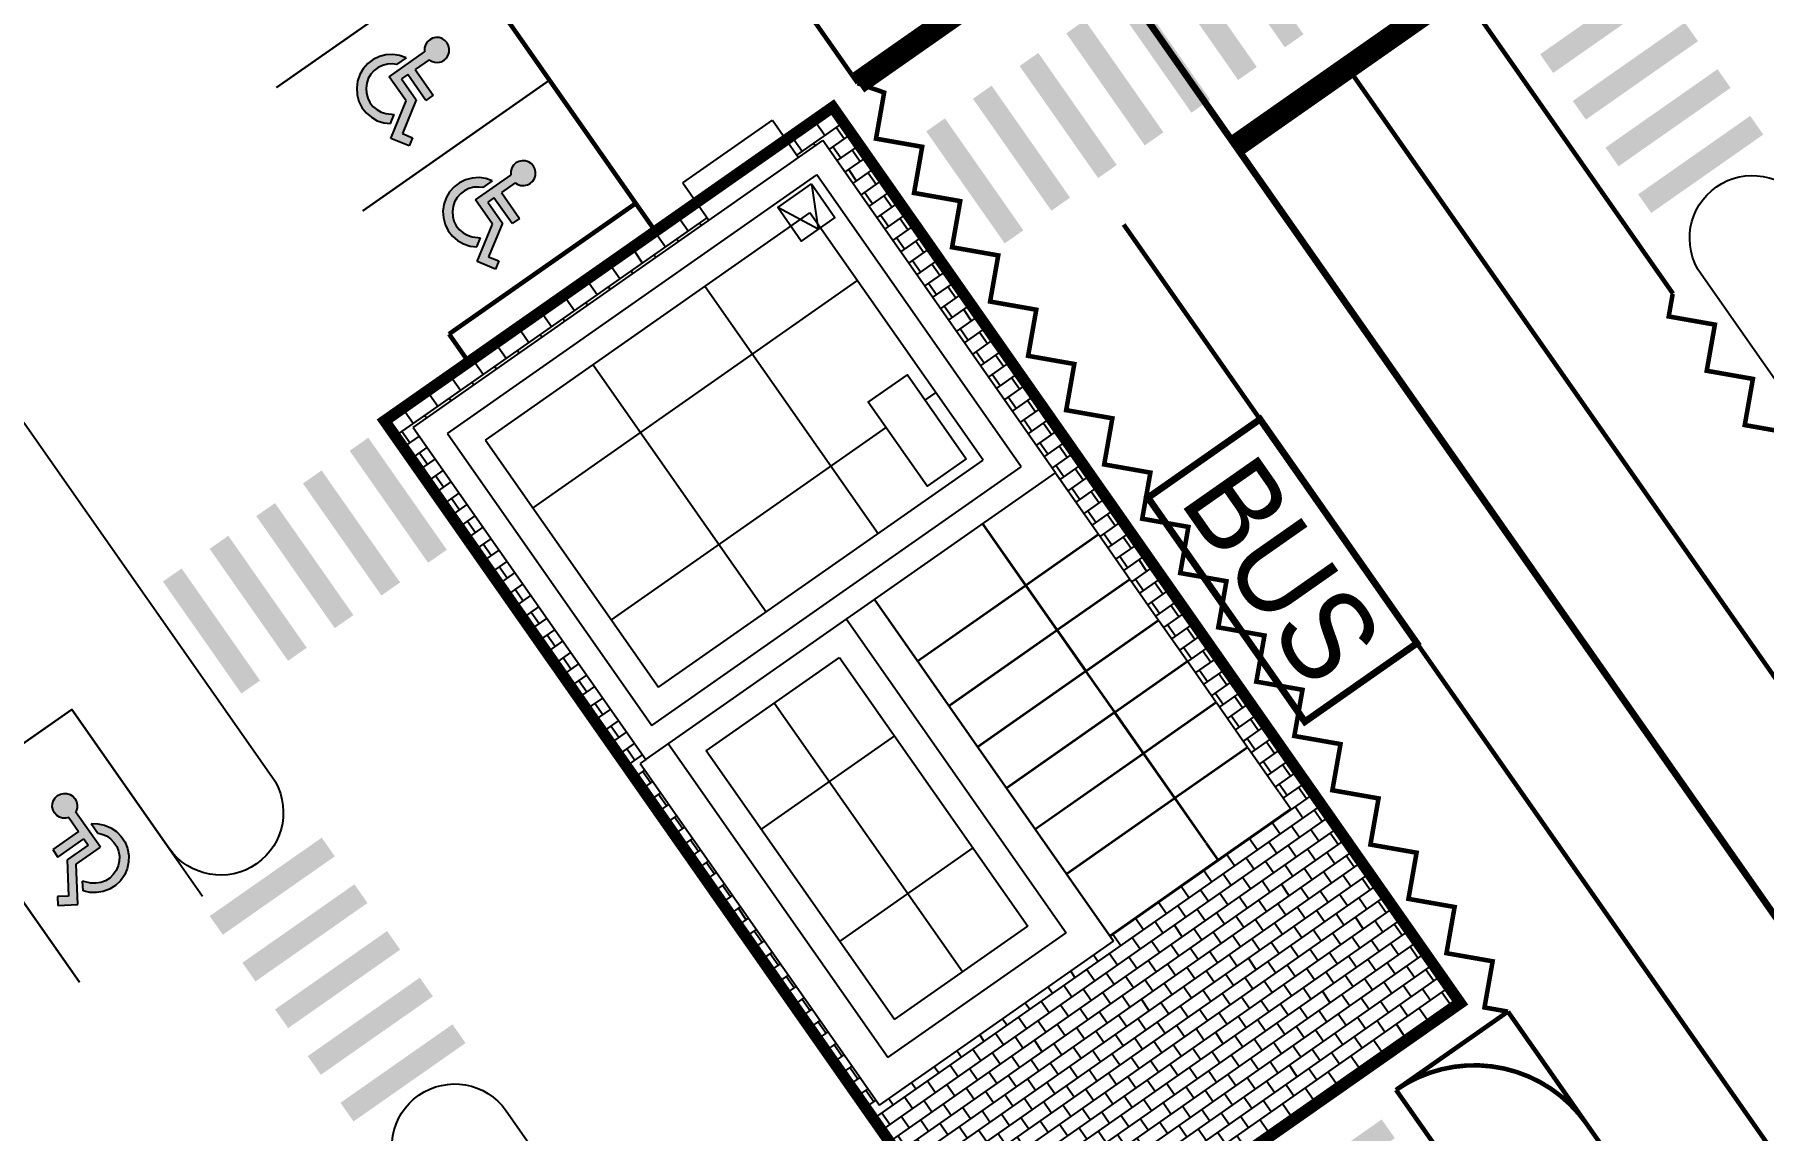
# Model space of a CAD drawing. Header units: millimetres. Extents: x 152904052 to 153933663, y 538271515 to 539240469.
# Drawn here: x 153229752 to 153267674, y 538785702 to 538809745 of the extents above; entities that cross this region are included whole.
import ezdxf
from ezdxf.enums import TextEntityAlignment as Align

# ---------------------------------------------------------------- set-up
doc = ezdxf.new("R2010")
doc.units = ezdxf.units.MM
doc.layers.add('SCHM', color=9, linetype='Continuous')
doc.styles.add('IIAC FONT', font='Gulim.ttf')

msp = doc.modelspace()

# ---------------------------------------------------------------- hatches: boundary and pattern name
at = {"layer": 'SCHM'}
for points in [[(153238669.6, 538809149.6), (153238733.1, 538809182.6), (153238785.9, 538809230.9), (153238824.3, 538809291.3), (153238845.9, 538809359.6), (153238849, 538809431.1), (153238833.5, 538809500.9), (153238800.4, 538809564.4), (153238752.1, 538809617.2), (153238691.7, 538809655.6), (153238623.5, 538809677.1), (153238552, 538809680.3), (153238482.1, 538809664.8), (153238418.6, 538809631.7), (153238365.9, 538809583.4), (153238327.4, 538809523), (153238305.9, 538809454.8), (153238302.8, 538809383.3), (153238307.1, 538809363.7), (153237530.7, 538808820.1), (153237903.1, 538808288.2), (153237564.8, 538807468.3), (153237969.2, 538807301.4), (153238043.6, 538807481.5), (153237819.2, 538807574.1), (153238123.9, 538808312.5), (153237802, 538808772.2), (153237935.8, 538808865.9), (153238332.3, 538808299.6), (153238497, 538808415), (153238100.5, 538808981.2), (153238404.5, 538809194.1), (153238460, 538809158.7), (153238528.3, 538809137.2), (153238599.8, 538809134.1)], [(153237600.8, 538809103.2), (153237690.3, 538809090.3), (153237899.9, 538809237), (153237758.6, 538809287.3), (153237610.1, 538809308.8), (153237460.2, 538809300.7), (153237314.9, 538809263.2), (153237179.8, 538809197.9), (153237060.2, 538809107.4), (153236960.7, 538808995), (153236885.3, 538808865.3), (153236836.9, 538808723.3), (153236817.3, 538808574.5), (153236827.4, 538808424.8), (153236866.7, 538808280), (153236933.7, 538808145.8), (153237025.9, 538808027.3), (153237139.5, 538807929.3), (153237270.2, 538807855.6), (153237412.8, 538807809), (153237561.8, 538807791.4), (153237643, 538807988), (153237457.1, 538808010), (153237353.1, 538808044), (153237257.9, 538808097.7), (153237175, 538808169.2), (153237107.9, 538808255.5), (153237059, 538808353.3), (153237030.4, 538808458.9), (153237023, 538808568), (153237037.3, 538808676.4), (153237072.6, 538808779.9), (153237127.6, 538808874.5), (153237200.1, 538808956.4), (153237287.3, 538809022.4), (153237385.7, 538809070), (153237491.6, 538809097.3)], [(153240562.4, 538806446.4), (153240625.9, 538806479.4), (153240678.7, 538806527.7), (153240717.1, 538806588.1), (153240738.7, 538806656.4), (153240741.8, 538806727.9), (153240726.3, 538806797.7), (153240693.2, 538806861.2), (153240644.9, 538806914), (153240584.5, 538806952.4), (153240516.3, 538806973.9), (153240444.8, 538806977.1), (153240374.9, 538806961.6), (153240311.4, 538806928.5), (153240258.7, 538806880.2), (153240220.2, 538806819.8), (153240198.7, 538806751.6), (153240195.6, 538806680.1), (153240199.9, 538806660.5), (153239423.5, 538806116.9), (153239795.9, 538805585), (153239457.6, 538804765.1), (153239862, 538804598.2), (153239936.4, 538804778.3), (153239712, 538804870.9), (153240016.7, 538805609.3), (153239694.8, 538806069), (153239828.6, 538806162.7), (153240225.1, 538805596.4), (153240389.8, 538805711.8), (153239993.3, 538806278), (153240297.3, 538806490.9), (153240352.8, 538806455.5), (153240421.1, 538806434), (153240492.6, 538806430.9)], [(153239493.6, 538806400), (153239583.1, 538806387.1), (153239792.7, 538806533.8), (153239651.4, 538806584.1), (153239502.9, 538806605.6), (153239353, 538806597.5), (153239207.7, 538806560), (153239072.6, 538806494.7), (153238953, 538806404.2), (153238853.5, 538806291.8), (153238778.1, 538806162.1), (153238729.7, 538806020.1), (153238710.1, 538805871.3), (153238720.2, 538805721.6), (153238759.5, 538805576.8), (153238826.5, 538805442.6), (153238918.7, 538805324.1), (153239032.3, 538805226.1), (153239163, 538805152.4), (153239305.6, 538805105.8), (153239454.6, 538805088.2), (153239535.8, 538805284.8), (153239349.9, 538805306.8), (153239245.9, 538805340.8), (153239150.7, 538805394.5), (153239067.8, 538805466), (153239000.7, 538805552.3), (153238951.8, 538805650.1), (153238923.2, 538805755.7), (153238915.8, 538805864.8), (153238930.1, 538805973.2), (153238965.4, 538806076.7), (153239020.4, 538806171.3), (153239092.9, 538806253.2), (153239180.1, 538806319.2), (153239278.5, 538806366.8), (153239384.4, 538806394.1)], [(153230237.8, 538792614.1), (153230189.5, 538792666.8), (153230156.4, 538792730.3), (153230140.9, 538792800.2), (153230144, 538792871.7), (153230165.6, 538792939.9), (153230204, 538793000.3), (153230256.8, 538793048.6), (153230320.3, 538793081.7), (153230390.1, 538793097.2), (153230461.6, 538793094), (153230529.9, 538793072.5), (153230590.2, 538793034.1), (153230638.6, 538792981.3), (153230671.6, 538792917.8), (153230687.1, 538792848), (153230684, 538792776.5), (153230662.5, 538792708.2), (153230651.7, 538792691.3), (153231195.4, 538791914.9), (153230663.5, 538791542.5), (153230701, 538790656.3), (153230263.9, 538790637.8), (153230255.6, 538790832.4), (153230498.1, 538790842.7), (153230464.3, 538791640.8), (153230924.1, 538791962.8), (153230830.4, 538792096.5), (153230264.1, 538791700), (153230148.8, 538791864.7), (153230715.1, 538792261.2), (153230502.2, 538792565.2), (153230437.9, 538792551), (153230366.4, 538792554.1), (153230298.2, 538792575.6)], [(153231226.3, 538792205), (153231137.8, 538792223.4), (153230991, 538792433), (153231141.1, 538792431.9), (153231288, 538792401.3), (153231426, 538792342.4), (153231549.7, 538792257.5), (153231654.3, 538792150), (153231735.7, 538792024), (153231790.8, 538791884.4), (153231817.3, 538791736.7), (153231814.3, 538791586.7), (153231781.8, 538791440.2), (153231721.1, 538791302.9), (153231634.6, 538791180.3), (153231525.7, 538791077.1), (153231398.6, 538790997.3), (153231258.3, 538790944.1), (153231110.3, 538790919.5), (153230960.4, 538790924.5), (153230814.3, 538790958.9), (153230805.3, 538791171.4), (153230987.5, 538791128.5), (153231096.8, 538791124.9), (153231204.7, 538791142.8), (153231306.9, 538791181.6), (153231399.6, 538791239.8), (153231479, 538791315), (153231542, 538791404.4), (153231586.2, 538791504.4), (153231609.9, 538791611.2), (153231612.1, 538791720.5), (153231592.8, 538791828.2), (153231552.7, 538791929.9), (153231493.3, 538792021.8), (153231417.1, 538792100.2), (153231326.9, 538792162)]]:
    msp.add_hatch(color=256, dxfattribs=at).paths.add_polyline_path(points)
h = msp.add_hatch(dxfattribs=at)
h.set_pattern_fill('AR-B816', color=256, scale=1.5, angle=35, style=0)
h.set_pattern_definition([(35, (153047340.56, 538682551.4), (-174.8261, 249.67754), []), (125, (153047340.56, 538682551.4), (-424.50364, 74.85145), [304.8, -304.8])])
h.paths.add_polyline_path([(153248284.9, 538786255.7), (153247955.1, 538786726.8), (153247725.4, 538786565.9), (153251195.5, 538781610), (153261025.3, 538788492.9), (153257555.2, 538793448.8), (153257064.1, 538793104.9), (153257307.9, 538792756.8), (153255752.7, 538791667.9), (153253335, 538789974.9), (153253421, 538789852.1)])
h.paths.add_polyline_path([(153243036.7, 538793751), (153243159.6, 538793837), (153242944.5, 538794144.2), (153242591.9, 538793897.3), (153247725.4, 538786565.9), (153247955.1, 538786726.8)])
h.paths.add_polyline_path([(153238269.9, 538800820.3), (153237917.3, 538800573.3), (153242591.9, 538793897.3), (153242944.5, 538794144.2)])
h.paths.add_polyline_path([(153247259.5, 538808152.6), (153246236, 538807435.9), (153246508.4, 538807046.8), (153247040.9, 538807419.6), (153247256, 538807112.4), (153247747, 538807456.3)])
h.paths.add_polyline_path([(153244270, 538806059.3), (153238126.4, 538801757.5), (153238398.8, 538801368.4), (153244542.4, 538805670.2)])
h.paths.add_polyline_path([(153252421.7, 538800780.2), (153251930.6, 538800436.3), (153252145.7, 538800129.2), (153253089.2, 538798781.7), (153253777.5, 538797798.7), (153254408.4, 538796897.6), (153255039.4, 538795996.5), (153255670.3, 538795095.5), (153256358.6, 538794112.5), (153257064.1, 538793104.9), (153257555.2, 538793448.8)])
h.paths.add_polyline_path([(153247747, 538807456.3), (153247256, 538807112.4), (153251930.6, 538800436.3), (153252421.7, 538800780.2)])
h = msp.add_hatch(dxfattribs=at)
h.set_pattern_fill('AR-B816', color=256, scale=1.5, angle=35, style=0)
h.set_pattern_definition([(35, (153047302.46, 538682524.7), (-174.8261, 249.67754), []), (125, (153047302.46, 538682524.7), (-424.50364, 74.85145), [304.8, -304.8])])
h.paths.add_polyline_path([(153237429.7, 538801269.7), (153237917.3, 538800573.3), (153238269.9, 538800820.3), (153238054.8, 538801127.5), (153238398.8, 538801368.4), (153238126.4, 538801757.5)])

# ---------------------------------------------------------------- linework, layer by layer
for p, q in [((153238327.4, 538809523), (153238305.9, 538809454.8)), ((153238365.9, 538809583.4), (153238327.4, 538809523)), ((153238418.6, 538809631.7), (153238365.9, 538809583.4)), ((153238482.1, 538809664.8), (153238418.6, 538809631.7)), ((153238552, 538809680.3), (153238482.1, 538809664.8)), ((153238623.5, 538809677.1), (153238552, 538809680.3)), ((153238691.7, 538809655.6), (153238623.5, 538809677.1)), ((153238752.1, 538809617.2), (153238691.7, 538809655.6)), ((153238800.4, 538809564.4), (153238752.1, 538809617.2)), ((153238833.5, 538809500.9), (153238800.4, 538809564.4)), ((153238849, 538809431.1), (153238833.5, 538809500.9)), ((153237060.2, 538809107.4), (153236960.7, 538808995)), ((153237179.8, 538809197.9), (153237060.2, 538809107.4)), ((153237314.9, 538809263.2), (153237179.8, 538809197.9)), ((153237460.2, 538809300.7), (153237314.9, 538809263.2)), ((153237491.6, 538809097.3), (153237385.7, 538809070)), ((153237610.1, 538809308.8), (153237460.2, 538809300.7)), ((153237600.8, 538809103.2), (153237491.6, 538809097.3)), ((153237530.7, 538808820.1), (153238307.1, 538809363.7)), ((153237690.3, 538809090.3), (153237600.8, 538809103.2)), ((153237758.6, 538809287.3), (153237610.1, 538809308.8)), ((153237899.9, 538809237), (153237690.3, 538809090.3)), ((153237899.9, 538809237), (153237758.6, 538809287.3)), ((153238404.5, 538809194.1), (153238100.5, 538808981.2)), ((153238305.9, 538809454.8), (153238302.8, 538809383.3)), ((153238302.8, 538809383.3), (153238307.1, 538809363.7)), ((153238404.5, 538809194.1), (153238460, 538809158.7)), ((153238460, 538809158.7), (153238528.3, 538809137.2)), ((153238528.3, 538809137.2), (153238599.8, 538809134.1)), ((153238599.8, 538809134.1), (153238669.6, 538809149.6)), ((153238669.6, 538809149.6), (153238733.1, 538809182.6)), ((153238733.1, 538809182.6), (153238785.9, 538809230.9)), ((153238785.9, 538809230.9), (153238824.3, 538809291.3)), ((153238824.3, 538809291.3), (153238845.9, 538809359.6)), ((153238845.9, 538809359.6), (153238849, 538809431.1)), ((153236836.9, 538808723.3), (153236817.3, 538808574.5)), ((153236885.3, 538808865.3), (153236836.9, 538808723.3)), ((153236960.7, 538808995), (153236885.3, 538808865.3)), ((153237072.6, 538808779.9), (153237037.3, 538808676.4)), ((153237127.6, 538808874.5), (153237072.6, 538808779.9)), ((153237200.1, 538808956.4), (153237127.6, 538808874.5)), ((153237287.3, 538809022.4), (153237200.1, 538808956.4)), ((153237385.7, 538809070), (153237287.3, 538809022.4)), ((153237903.1, 538808288.2), (153237530.7, 538808820.1)), ((153237935.8, 538808865.9), (153237802, 538808772.2)), ((153237802, 538808772.2), (153238123.9, 538808312.5)), ((153238332.3, 538808299.6), (153237935.8, 538808865.9)), ((153238100.5, 538808981.2), (153238497, 538808415)), ((153236817.3, 538808574.5), (153236827.4, 538808424.8)), ((153236827.4, 538808424.8), (153236866.7, 538808280)), ((153237037.3, 538808676.4), (153237023, 538808568)), ((153237023, 538808568), (153237030.4, 538808458.9)), ((153237030.4, 538808458.9), (153237059, 538808353.3)), ((153237059, 538808353.3), (153237107.9, 538808255.5)), ((153238497, 538808415), (153238332.3, 538808299.6)), ((153236866.7, 538808280), (153236933.7, 538808145.8)), ((153236933.7, 538808145.8), (153237025.9, 538808027.3)), ((153237025.9, 538808027.3), (153237139.5, 538807929.3)), ((153237107.9, 538808255.5), (153237175, 538808169.2)), ((153237175, 538808169.2), (153237257.9, 538808097.7)), ((153237257.9, 538808097.7), (153237353.1, 538808044)), ((153237353.1, 538808044), (153237457.1, 538808010)), ((153237457.1, 538808010), (153237643, 538807988)), ((153237561.8, 538807791.4), (153237643, 538807988)), ((153237564.8, 538807468.3), (153237903.1, 538808288.2)), ((153238123.9, 538808312.5), (153237819.2, 538807574.1)), ((153237139.5, 538807929.3), (153237270.2, 538807855.6)), ((153237270.2, 538807855.6), (153237412.8, 538807809)), ((153237412.8, 538807809), (153237561.8, 538807791.4)), ((153243968.9, 538806489.4), (153245934.8, 538807865.9)), ((153245934.8, 538807865.9), (153246508.4, 538807046.8)), ((153237969.2, 538807301.4), (153237564.8, 538807468.3)), ((153237819.2, 538807574.1), (153238043.6, 538807481.5)), ((153238043.6, 538807481.5), (153237969.2, 538807301.4)), ((153238054.8, 538801127.5), (153247040.9, 538807419.6)), ((153252145.7, 538800129.2), (153247040.9, 538807419.6)), ((153240258.7, 538806880.2), (153240220.2, 538806819.8)), ((153240311.4, 538806928.5), (153240258.7, 538806880.2)), ((153240374.9, 538806961.6), (153240311.4, 538806928.5)), ((153240444.8, 538806977.1), (153240374.9, 538806961.6)), ((153240516.3, 538806973.9), (153240444.8, 538806977.1)), ((153240584.5, 538806952.4), (153240516.3, 538806973.9)), ((153240644.9, 538806914), (153240584.5, 538806952.4)), ((153240693.2, 538806861.2), (153240644.9, 538806914)), ((153240726.3, 538806797.7), (153240693.2, 538806861.2)), ((153238806.8, 538800994.9), (153246908.2, 538806667.5)), ((153239072.6, 538806494.7), (153238953, 538806404.2)), ((153239207.7, 538806560), (153239072.6, 538806494.7)), ((153239353, 538806597.5), (153239207.7, 538806560)), ((153239502.9, 538806605.6), (153239353, 538806597.5)), ((153239423.5, 538806116.9), (153240199.9, 538806660.5)), ((153239651.4, 538806584.1), (153239502.9, 538806605.6)), ((153239792.7, 538806533.8), (153239583.1, 538806387.1)), ((153239792.7, 538806533.8), (153239651.4, 538806584.1)), ((153240297.3, 538806490.9), (153239993.3, 538806278)), ((153240198.7, 538806751.6), (153240195.6, 538806680.1)), ((153240195.6, 538806680.1), (153240199.9, 538806660.5)), ((153240220.2, 538806819.8), (153240198.7, 538806751.6)), ((153240297.3, 538806490.9), (153240352.8, 538806455.5)), ((153240352.8, 538806455.5), (153240421.1, 538806434)), ((153240492.6, 538806430.9), (153240562.4, 538806446.4)), ((153240562.4, 538806446.4), (153240625.9, 538806479.4)), ((153240625.9, 538806479.4), (153240678.7, 538806527.7)), ((153240678.7, 538806527.7), (153240717.1, 538806588.1)), ((153240717.1, 538806588.1), (153240738.7, 538806656.4)), ((153240741.8, 538806727.9), (153240726.3, 538806797.7)), ((153240738.7, 538806656.4), (153240741.8, 538806727.9)), ((153243968.9, 538806489.4), (153244542.4, 538805670.2)), ((153246790.7, 538806469.3), (153246938.3, 538805473.9)), ((153251393.6, 538800261.8), (153246908.2, 538806667.5)), ((153238778.1, 538806162.1), (153238729.7, 538806020.1)), ((153238853.5, 538806291.8), (153238778.1, 538806162.1)), ((153238953, 538806404.2), (153238853.5, 538806291.8)), ((153238965.4, 538806076.7), (153238930.1, 538805973.2)), ((153239020.4, 538806171.3), (153238965.4, 538806076.7)), ((153239092.9, 538806253.2), (153239020.4, 538806171.3)), ((153239180.1, 538806319.2), (153239092.9, 538806253.2)), ((153239278.5, 538806366.8), (153239180.1, 538806319.2)), ((153239384.4, 538806394.1), (153239278.5, 538806366.8)), ((153239493.6, 538806400), (153239384.4, 538806394.1)), ((153239795.9, 538805585), (153239423.5, 538806116.9)), ((153239583.1, 538806387.1), (153239493.6, 538806400)), ((153239828.6, 538806162.7), (153239694.8, 538806069)), ((153239694.8, 538806069), (153240016.7, 538805609.3)), ((153240225.1, 538805596.4), (153239828.6, 538806162.7)), ((153239993.3, 538806278), (153240389.8, 538805711.8)), ((153240421.1, 538806434), (153240492.6, 538806430.9)), ((153238729.7, 538806020.1), (153238710.1, 538805871.3)), ((153238710.1, 538805871.3), (153238720.2, 538805721.6)), ((153238720.2, 538805721.6), (153238759.5, 538805576.8)), ((153238930.1, 538805973.2), (153238915.8, 538805864.8)), ((153238915.8, 538805864.8), (153238923.2, 538805755.7)), ((153238923.2, 538805755.7), (153238951.8, 538805650.1)), ((153239642.5, 538800847.5), (153246760.9, 538805831.9)), ((153240389.8, 538805711.8), (153240225.1, 538805596.4)), ((153246938.3, 538805473.9), (153246053.5, 538805953)), ((153250558, 538800409.1), (153246760.9, 538805831.9)), ((153238759.5, 538805576.8), (153238826.5, 538805442.6)), ((153238826.5, 538805442.6), (153238918.7, 538805324.1)), ((153238918.7, 538805324.1), (153239032.3, 538805226.1)), ((153238951.8, 538805650.1), (153239000.7, 538805552.3)), ((153239000.7, 538805552.3), (153239067.8, 538805466)), ((153239067.8, 538805466), (153239150.7, 538805394.5)), ((153239150.7, 538805394.5), (153239245.9, 538805340.8)), ((153239245.9, 538805340.8), (153239349.9, 538805306.8)), ((153239349.9, 538805306.8), (153239535.8, 538805284.8)), ((153239457.6, 538804765.1), (153239795.9, 538805585)), ((153240016.7, 538805609.3), (153239712, 538804870.9)), ((153239032.3, 538805226.1), (153239163, 538805152.4)), ((153239163, 538805152.4), (153239305.6, 538805105.8)), ((153239305.6, 538805105.8), (153239454.6, 538805088.2)), ((153239454.6, 538805088.2), (153239535.8, 538805284.8)), ((153239862, 538804598.2), (153239457.6, 538804765.1)), ((153239712, 538804870.9), (153239936.4, 538804778.3)), ((153239936.4, 538804778.3), (153239862, 538804598.2)), ((153247799.1, 538804349.2), (153240680.6, 538799364.9)), ((153244459.1, 538804220.1), (153248256.2, 538798797.4)), ((153242001.6, 538802499.4), (153245798.7, 538797076.6)), ((153249519.8, 538801891.8), (153249286.3, 538801728.3)), ((153238054.8, 538801127.5), (153243159.6, 538793837)), ((153238806.8, 538800994.9), (153243292.2, 538794589.1)), ((153239642.5, 538800847.5), (153243439.5, 538795424.7)), ((153248426.2, 538801126.1), (153242401.4, 538796907.4)), ((153243439.5, 538795424.7), (153250558, 538800409.1)), ((153243159.6, 538793837), (153252145.7, 538800129.2)), ((153243292.2, 538794589.1), (153251393.6, 538800261.8)), ((153252145.7, 538800129.2), (153253089.2, 538798781.7)), ((153252174.4, 538800088.2), (153253089.2, 538798781.7)), ((153250544.2, 538799007.8), (153251487.8, 538797660.3)), ((153251496, 538797666), (153250552.4, 538799013.5)), ((153251496, 538797666), (153253089.2, 538798781.7)), ((153251501.7, 538797657.9), (153253095, 538798773.5)), ((153253095, 538798773.5), (153253777.5, 538797798.7)), ((153252184.3, 538796683.1), (153253777.5, 538797798.7)), ((153252190, 538796674.9), (153253783.3, 538797790.5)), ((153253783.3, 538797790.5), (153254408.4, 538796897.6)), ((153248172.8, 538797347.3), (153253421, 538789852.1)), ((153253421, 538789852.1), (153248172.8, 538797347.3)), ((153249116.3, 538795999.8), (153251487.8, 538797660.3)), ((153249122.1, 538795991.6), (153251493.5, 538797652.1)), ((153251493.5, 538797652.1), (153252176.1, 538796677.3)), ((153252184.3, 538796683.1), (153251501.7, 538797657.9)), ((153247558.4, 538796917.1), (153252376.5, 538790036.3)), ((153249804.6, 538795016.8), (153252176.1, 538796677.3)), ((153249810.4, 538795008.6), (153252181.8, 538796669.1)), ((153252181.8, 538796669.1), (153252807, 538795776.3)), ((153252815.2, 538795782), (153252190, 538796674.9)), ((153252815.2, 538795782), (153254408.4, 538796897.6)), ((153252820.9, 538795773.8), (153254414.2, 538796889.4)), ((153254414.2, 538796889.4), (153255039.4, 538795996.5)), ((153244486.7, 538794033.8), (153247411.1, 538796081.5)), ((153247411.1, 538796081.5), (153251540.8, 538790183.6)), ((153253446.1, 538794880.9), (153255039.4, 538795996.5)), ((153253451.9, 538794872.7), (153255045.1, 538795988.3)), ((153255045.1, 538795988.3), (153255670.3, 538795095.5)), ((153250435.6, 538794115.8), (153252807, 538795776.3)), ((153250441.3, 538794107.6), (153252812.7, 538795768.1)), ((153252812.7, 538795768.1), (153253437.9, 538794875.2)), ((153253446.1, 538794880.9), (153252820.9, 538795773.8)), ((153250107.3, 538789179.8), (153245977.6, 538795077.7)), ((153254077.1, 538793979.9), (153255670.3, 538795095.5)), ((153254082.8, 538793971.7), (153255676.1, 538795087.3)), ((153255676.1, 538795087.3), (153256358.6, 538794112.5)), ((153251066.5, 538793214.7), (153253437.9, 538794875.2)), ((153251072.2, 538793206.5), (153253443.7, 538794867)), ((153253443.7, 538794867), (153254068.9, 538793974.1)), ((153254077.1, 538793979.9), (153253451.9, 538794872.7)), ((153248615.6, 538794361.3), (153245691.2, 538792313.6)), ((153248469.1, 538787300.3), (153243651.1, 538794181.2)), ((153248616.5, 538788135.9), (153244486.7, 538794033.8)), ((153251697.4, 538792313.6), (153254068.9, 538793974.1)), ((153251703.2, 538792305.4), (153254074.6, 538793965.9)), ((153254074.6, 538793965.9), (153254757.2, 538792991.1)), ((153254765.4, 538792996.9), (153254082.8, 538793971.7)), ((153254765.4, 538792996.9), (153256358.6, 538794112.5)), ((153254771.1, 538792988.7), (153256364.3, 538794104.3)), ((153256364.3, 538794104.3), (153257046.9, 538793129.5)), ((153243159.6, 538793837), (153243036.7, 538793751)), ((153243036.7, 538793751), (153248284.9, 538786255.7)), ((153230140.9, 538792800.2), (153230144, 538792871.7)), ((153230156.4, 538792730.3), (153230140.9, 538792800.2)), ((153230144, 538792871.7), (153230165.6, 538792939.9)), ((153230165.6, 538792939.9), (153230204, 538793000.3)), ((153230204, 538793000.3), (153230256.8, 538793048.6)), ((153230256.8, 538793048.6), (153230320.3, 538793081.7)), ((153230320.3, 538793081.7), (153230390.1, 538793097.2)), ((153230390.1, 538793097.2), (153230461.6, 538793094)), ((153230461.6, 538793094), (153230529.9, 538793072.5)), ((153230529.9, 538793072.5), (153230590.2, 538793034.1)), ((153230590.2, 538793034.1), (153230638.6, 538792981.3)), ((153230638.6, 538792981.3), (153230671.6, 538792917.8)), ((153230671.6, 538792917.8), (153230687.1, 538792848)), ((153230687.1, 538792848), (153230684, 538792776.5)), ((153252385.7, 538791330.6), (153254757.2, 538792991.1)), ((153252391.5, 538791322.4), (153254762.9, 538792983)), ((153254762.9, 538792983), (153255445.5, 538792008.2)), ((153255453.7, 538792013.9), (153254771.1, 538792988.7)), ((153257052.6, 538793121.3), (153257307.9, 538792756.8)), ((153257052.6, 538793121.3), (153257307.9, 538792756.8)), ((153230189.5, 538792666.8), (153230156.4, 538792730.3)), ((153230237.8, 538792614.1), (153230189.5, 538792666.8)), ((153230298.2, 538792575.6), (153230237.8, 538792614.1)), ((153230366.4, 538792554.1), (153230298.2, 538792575.6)), ((153230437.9, 538792551), (153230366.4, 538792554.1)), ((153230502.2, 538792565.2), (153230437.9, 538792551)), ((153230502.2, 538792565.2), (153230715.1, 538792261.2)), ((153230662.5, 538792708.2), (153230651.7, 538792691.3)), ((153231195.4, 538791914.9), (153230651.7, 538792691.3)), ((153230684, 538792776.5), (153230662.5, 538792708.2)), ((153230991, 538792433), (153231137.8, 538792223.4)), ((153230991, 538792433), (153231141.1, 538792431.9)), ((153231141.1, 538792431.9), (153231288, 538792401.3)), ((153254895.5, 538791067.6), (153257307.9, 538792756.8)), ((153255714.6, 538791641.2), (153257307.9, 538792756.8)), ((153230715.1, 538792261.2), (153230148.8, 538791864.7)), ((153230264.1, 538791700), (153230830.4, 538792096.5)), ((153230830.4, 538792096.5), (153230924.1, 538791962.8)), ((153231137.8, 538792223.4), (153231226.3, 538792205)), ((153231226.3, 538792205), (153231326.9, 538792162)), ((153231288, 538792401.3), (153231426, 538792342.4)), ((153231326.9, 538792162), (153231417.1, 538792100.2)), ((153231417.1, 538792100.2), (153231493.3, 538792021.8)), ((153231426, 538792342.4), (153231549.7, 538792257.5)), ((153231549.7, 538792257.5), (153231654.3, 538792150)), ((153231654.3, 538792150), (153231735.7, 538792024)), ((153230148.8, 538791864.7), (153230264.1, 538791700)), ((153230924.1, 538791962.8), (153230464.3, 538791640.8)), ((153230663.5, 538791542.5), (153231195.4, 538791914.9)), ((153231493.3, 538792021.8), (153231552.7, 538791929.9)), ((153231552.7, 538791929.9), (153231592.8, 538791828.2)), ((153231592.8, 538791828.2), (153231612.1, 538791720.5)), ((153231612.1, 538791720.5), (153231609.9, 538791611.2)), ((153231735.7, 538792024), (153231790.8, 538791884.4)), ((153231790.8, 538791884.4), (153231817.3, 538791736.7)), ((153231817.3, 538791736.7), (153231814.3, 538791586.7)), ((153250336.3, 538791903.8), (153247412, 538789856.1)), ((153255451.2, 538792000), (153255706.4, 538791635.4)), ((153255714.6, 538791641.2), (153255459.4, 538792005.7)), ((153230464.3, 538791640.8), (153230498.1, 538790842.7)), ((153230701, 538790656.3), (153230663.5, 538791542.5)), ((153231479, 538791315), (153231399.6, 538791239.8)), ((153231542, 538791404.4), (153231479, 538791315)), ((153231586.2, 538791504.4), (153231542, 538791404.4)), ((153231609.9, 538791611.2), (153231586.2, 538791504.4)), ((153231721.1, 538791302.9), (153231634.6, 538791180.3)), ((153231781.8, 538791440.2), (153231721.1, 538791302.9)), ((153231814.3, 538791586.7), (153231781.8, 538791440.2)), ((153253335, 538789974.9), (153255706.4, 538791635.4)), ((153230814.3, 538790958.9), (153230805.3, 538791171.4)), ((153230987.5, 538791128.5), (153230805.3, 538791171.4)), ((153230960.4, 538790924.5), (153230814.3, 538790958.9)), ((153231110.3, 538790919.5), (153230960.4, 538790924.5)), ((153231096.8, 538791124.9), (153230987.5, 538791128.5)), ((153231204.7, 538791142.8), (153231096.8, 538791124.9)), ((153231258.3, 538790944.1), (153231110.3, 538790919.5)), ((153231306.9, 538791181.6), (153231204.7, 538791142.8)), ((153231398.6, 538790997.3), (153231258.3, 538790944.1)), ((153231399.6, 538791239.8), (153231306.9, 538791181.6)), ((153231525.7, 538791077.1), (153231398.6, 538790997.3)), ((153231634.6, 538791180.3), (153231525.7, 538791077.1)), ((153253335, 538789974.9), (153254887.3, 538791061.9)), ((153230498.1, 538790842.7), (153230255.6, 538790832.4)), ((153230255.6, 538790832.4), (153230263.9, 538790637.8)), ((153230263.9, 538790637.8), (153230701, 538790656.3)), ((153248616.5, 538788135.9), (153251540.8, 538790183.6)), ((153248284.9, 538786255.7), (153253421, 538789852.1)), ((153248469.1, 538787300.3), (153252376.5, 538790036.3))]:
    msp.add_line(p, q, dxfattribs=at)
at = {"layer": 'SCHM', "ltscale": 0.0008}
for points in [[(153266305.5, 538804489.4, -1), (153268558.2, 538806066.8), (153270694.7, 538803015.4), (153396680.3, 538891231.5), (153394543.8, 538894282.8, -1), (153396796.4, 538895860.2), (153402216.7, 538888119.2, -1), (153399964.1, 538886541.8), (153397827.5, 538889593.2), (153271841.9, 538801377.1), (153273978.5, 538798325.8, -1), (153271725.8, 538796748.5)], [(153116332, 538721939.1, -1), (153118584.7, 538723516.5), (153120721.3, 538720465.1), (153229422.8, 538796578.6), (153227286.2, 538799630, -1), (153229538.9, 538801207.3), (153234959.2, 538793466.3, -1), (153232706.5, 538791889), (153230570, 538794940.3), (153121868.4, 538718826.8), (153124005, 538715775.5, -1), (153121752.3, 538714198.1)], [(153126885.8, 538706866.7, -1), (153129138.5, 538708444.1), (153131275.1, 538705392.7), (153239976.6, 538781506.2), (153237840, 538784557.6, -1), (153240092.7, 538786134.9), (153245513, 538778393.9, -1), (153243260.3, 538776816.6), (153241123.8, 538779867.9), (153132422.2, 538703754.4), (153134558.8, 538700703.1, -1), (153132306.1, 538699125.7)]]:
    msp.add_lwpolyline(points, format="xyb", close=True, dxfattribs=at)
at = {"layer": 'SCHM', "ltscale": 0.005, "const_width": 100}
for points in [[(153243368.9, 538805428.4), (153233474.7, 538819558.7), (153227963.3, 538815699.6), (153219239.9, 538828158.1)], [(153239617.3, 538820375.3), (153247806.2, 538808680.2)], [(153262070.3, 538788309), (153261556.1, 538788399.7), (153261734.7, 538789412.5), (153260721.9, 538789591), (153260900.5, 538790603.8), (153259887.7, 538790782.4), (153260066.3, 538791795.1), (153259053.6, 538791973.7), (153259232.1, 538792986.5), (153258219.4, 538793165.1), (153258397.9, 538794177.8), (153257385.2, 538794356.4), (153257563.8, 538795369.2), (153256551, 538795547.8), (153256729.6, 538796560.5), (153255716.8, 538796739.1), (153255895.4, 538797751.9), (153254882.6, 538797930.5), (153255061.2, 538798943.2), (153254048.4, 538799121.8), (153254227, 538800134.6), (153253214.2, 538800313.2), (153253392.8, 538801325.9), (153252380, 538801504.5), (153252558.6, 538802517.3), (153251545.8, 538802695.9), (153251724.4, 538803708.6), (153250711.6, 538803887.2), (153250890.2, 538804900), (153249877.5, 538805078.6), (153250056, 538806091.3), (153249043.3, 538806269.9), (153249221.8, 538807282.7), (153248209.1, 538807461.3), (153248387.6, 538808474), (153247801.6, 538808677)], [(153238843, 538803174.8), (153242938.7, 538806042.7)], [(153271116, 538796321.5), (153270601.9, 538796412.1), (153270780.4, 538797424.9), (153269767.7, 538797603.5), (153269946.2, 538798616.2), (153268933.5, 538798794.8), (153269112.1, 538799807.6), (153268099.3, 538799986.2), (153268277.9, 538800998.9), (153267265.1, 538801177.5), (153267443.7, 538802190.3), (153266430.9, 538802368.9), (153266609.5, 538803381.6), (153265596.7, 538803560.2), (153265683.8, 538804054.1)], [(153238843, 538803174.8), (153239273.2, 538802560.5)], [(153259612.8, 538786588.3), (153262070.3, 538788309)]]:
    msp.add_lwpolyline(points, dxfattribs=at)
at = {"layer": 'SCHM'}
for points, const_width in [([(153315458.4, 538722523.6), (153243866.2, 538824767.8)], 150), ([(153247806.2, 538808680.2), (153252721.1, 538812121.7)], 500), ([(153256098.7, 538807298), (153261013.6, 538810739.5)], 500), ([(153263791, 538785851.6), (153262070.3, 538788309)], 100)]:
    msp.add_lwpolyline(points, dxfattribs=dict(at, const_width=const_width))
for points in [[(153235057.4, 538808581.2), (153239153.1, 538811449.1), (153237260.3, 538814152.3), (153233164.6, 538811284.5)], [(153236950.2, 538805878), (153241045.9, 538808745.9), (153239153.1, 538811449.1), (153235057.4, 538808581.2)], [(153238843, 538803174.8), (153242938.7, 538806042.7), (153241045.9, 538808745.9), (153236950.2, 538805878)], [(153230734.6, 538788951.8), (153227866.8, 538793047.5), (153230570, 538794940.3), (153233437.8, 538790844.6)], [(153228031.4, 538787059), (153225163.6, 538791154.7), (153227866.8, 538793047.5), (153230734.6, 538788951.8)]]:
    msp.add_lwpolyline(points, dxfattribs=at)
at = {"layer": 'SCHM', "ltscale": 0.05, "const_width": 100}
for points in [[(153265691.1, 538804059.3), (153260562.2, 538811393.9)], [(153263965, 538780388.4), (153259616.3, 538786590.7)]]:
    msp.add_lwpolyline(points, dxfattribs=at)
at = {"layer": 'SCHM', "ltscale": 0.3, "const_width": 100}
for points in [[(153285617.5, 538770371.1), (153258556.1, 538809018.8)], [(153280702.6, 538766929.7), (153253641.2, 538805577.3)], [(153278245.1, 538765208.9), (153263791, 538785851.6)]]:
    msp.add_lwpolyline(points, dxfattribs=at)
at = {"layer": 'SCHM', "const_width": 250}
msp.add_lwpolyline([(153251195.9, 538781610.3), (153261025.7, 538788493.2), (153247259.9, 538808152.9), (153237430.1, 538801269.9)], close=True, dxfattribs=at)
at = {"layer": 'SCHM'}
for points in [[(153246790.7, 538806469.3), (153247306.9, 538805732), (153246569.7, 538805215.8), (153246053.5, 538805953)], [(153250189.7, 538800438.1), (153249329.6, 538799835.9), (153248039.1, 538801679), (153248899.2, 538802281.2)]]:
    msp.add_lwpolyline(points, close=True, dxfattribs=at)
at = {"layer": 'SCHM', "ltscale": 0.005, "const_width": 150}
msp.add_lwpolyline([(153257616.5, 538794669.7), (153260074, 538796390.4), (153256632.5, 538801305.3), (153254175, 538799584.6)], close=True, dxfattribs=at)
at = {"layer": 'SCHM', "const_width": 100}
msp.add_lwpolyline([(153263791, 538785851.6, 0.4142136), (153259612.8, 538786588.3)], format="xyb", dxfattribs=at)
at = {"layer": 'SCHM'}
for points in [[(153257585.1, 538809751.8), (153255864.3, 538812209.2), (153257175.5, 538809465), (153255454.8, 538811922.5)], [(153256561.1, 538809034.8), (153254840.4, 538811492.3), (153256151.6, 538808748), (153254430.8, 538811205.5)], [(153263062.8, 538808902.6), (153265520.2, 538810623.3), (153262776, 538809312.2), (153265233.4, 538811032.9)], [(153255537.2, 538808317.9), (153253816.5, 538810775.3), (153255127.6, 538808031.1), (153253406.9, 538810488.5)], [(153254513.3, 538807600.9), (153252792.5, 538810058.3), (153254103.7, 538807314.1), (153252382.9, 538809771.5)], [(153263779.8, 538807878.7), (153266237.2, 538809599.4), (153263493, 538808288.2), (153265950.4, 538810009)], [(153253489.3, 538806883.9), (153251768.6, 538809341.4), (153253079.7, 538806597.1), (153251359, 538809054.6)], [(153264496.7, 538806854.7), (153266954.2, 538808575.5), (153264209.9, 538807264.3), (153266667.4, 538808985)], [(153252465.4, 538806166.9), (153250744.6, 538808624.4), (153252055.8, 538805880.2), (153250335.1, 538808337.6)], [(153265213.7, 538805830.8), (153267671.1, 538807551.5), (153264926.9, 538806240.4), (153267384.4, 538807961.1)], [(153251441.4, 538805450), (153249720.7, 538807907.4), (153251031.9, 538805163.2), (153249311.1, 538807620.6)], [(153236663.4, 538800612.6), (153238384.1, 538798155.2), (153237072.9, 538800899.4), (153238793.7, 538798442)], [(153235639.4, 538799895.7), (153237360.2, 538797438.2), (153236049, 538800182.5), (153237769.7, 538797725)], [(153234615.5, 538799178.7), (153236336.2, 538796721.2), (153235025.1, 538799465.5), (153236745.8, 538797008)], [(153233591.6, 538798461.7), (153235312.3, 538796004.3), (153234001.1, 538798748.5), (153235721.9, 538796291.1)], [(153232567.6, 538797744.8), (153234288.3, 538795287.3), (153232977.2, 538798031.5), (153234697.9, 538795574.1)], [(153233880.3, 538789994.7), (153236337.8, 538791715.4), (153233593.6, 538790404.2), (153236051, 538792125)], [(153234597.3, 538788970.7), (153237054.8, 538790691.5), (153234310.5, 538789380.3), (153236768, 538791101)], [(153235314.3, 538787946.8), (153237771.7, 538789667.5), (153235027.5, 538788356.4), (153237485, 538790077.1)], [(153236031.3, 538786922.9), (153238488.7, 538788643.6), (153235744.5, 538787332.4), (153238201.9, 538789053.2)], [(153236748.2, 538785898.9), (153239205.7, 538787619.6), (153236461.4, 538786308.5), (153238918.9, 538788029.2)], [(153257130.9, 538783812.8), (153259588.4, 538785533.5), (153256844.2, 538784222.4), (153259301.6, 538785943.1)]]:
    msp.add_solid(points, dxfattribs=at)

# ---------------------------------------------------------------- texts
at = {"layer": 'SCHM', "style": 'IIAC FONT', "width": 0.95}
msp.add_text('BUS', height=2000, rotation=305, dxfattribs=at).set_placement((153257124.5, 538797987.5), align=Align.MIDDLE_CENTER)

doc.saveas('drawing.dxf')
